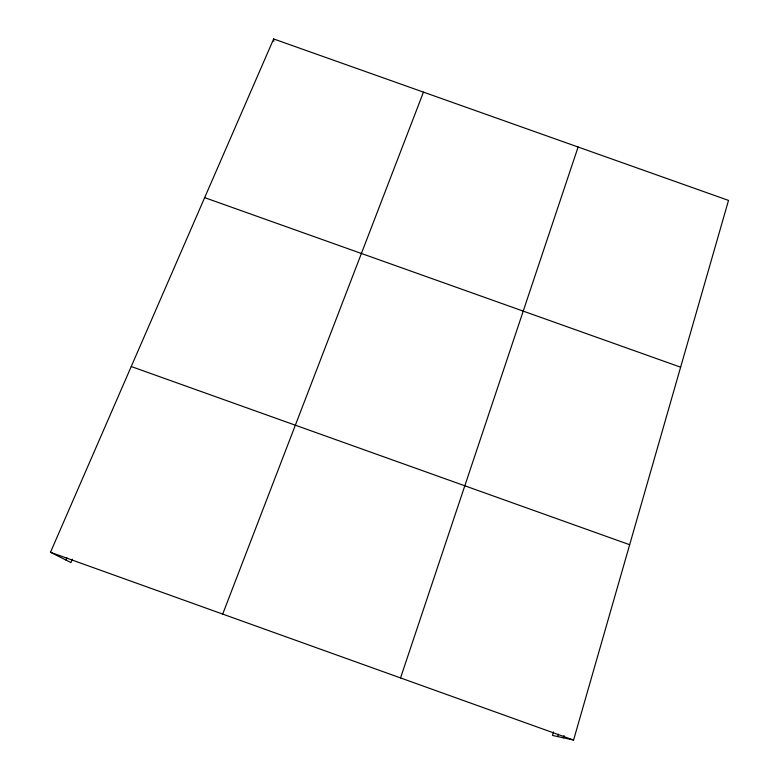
<?xml version="1.0" encoding="UTF-8"?>
<svg xmlns="http://www.w3.org/2000/svg" width="779" height="779" viewBox="0 0 779 779"><rect width="100%" height="100%" fill="white"/><g stroke="black" fill="none" stroke-linecap="round" stroke-linejoin="round"><path stroke-width="1.17" d="M553.509 731.939L552.486 735.434L573.587 740.05L728.511 200.407L273.653 38.95L50.489 552.272L70.928 562.555L72.359 559.215M563.334 737.81L564.006 735.493M557.715 736.574L558.387 734.256M400.552 677.934L578.106 147.017M222.697 614.086L423.455 92.126M65.864 560.013L66.819 557.793M204.663 197.642L680.632 367.182M131.242 366.529L629.666 544.725M50.489 552.272L573.587 740.05M273.653 38.95L273.789 41.345"/></g></svg>
